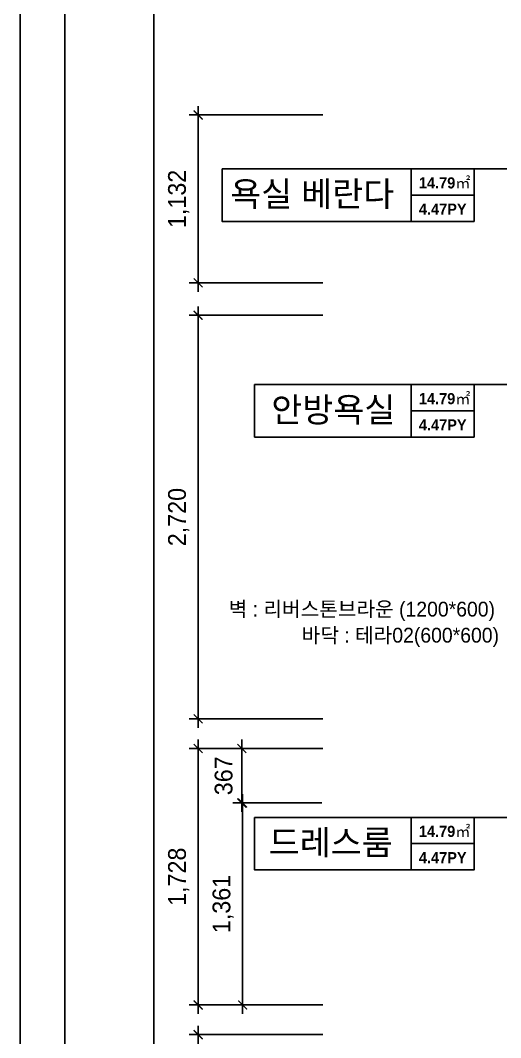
# Model space of a CAD drawing. Header units: millimetres. Extents: x 359270 to 411470, y 57550 to 89768.
# Drawn here: x 359870 to 363111, y 66570 to 73425 of the extents above; entities that cross this region are included whole.
import ezdxf
from ezdxf.enums import TextEntityAlignment as Align

# ---------------------------------------------------------------- set-up
doc = ezdxf.new("R2010")
doc.units = ezdxf.units.MM
doc.header["$LTSCALE"] = 100
doc.header["$PDMODE"] = 3
doc.layers.get('DEFPOINTS').update_dxf_attribs({"color": 248})
for name, color, linetype in [('0-ELC TEXT', 7, 'Continuous'), ('03-TEXT', 3, 'Continuous'), ('07-DIM WAL', 5, 'Continuous'), ('FORM(YOURNAME)-1', 1, 'Continuous'), ('FORM(YOURNAME)-11', 1, 'Continuous'), ('설비', 140, 'Continuous')]:
    doc.layers.add(name, color=color, linetype=linetype)
doc.styles.add('HY 울릉도 L', font='')
doc.styles.add('YOURNAME', font='HY울릉도M.TTF')
doc.styles.add('넥슨고딕', font='NEXONLv1GothicBold.ttf')
doc.styles.add('코레일둥고', font='Korail_Round_Gothic_Medium.ttf')
doc.styles.get('HY 울릉도 L').set_extended_font_data('HY울릉도L')
doc.dimstyles.new('60', dxfattribs={"dimscale": 60, "dimtxt": 2, "dimasz": 1, "dimexe": 1, "dimexo": 1, "dimgap": 1, "dimtad": 1, "dimdec": 0, "dimrnd": 0.05, "dimdsep": 46, "dimlunit": 6, "dimtxsty": 'HY 울릉도 L', "dimblk": 'ARCHTICK', "dimcen": 2.5, "dimdle": 1, "dimclrd": 133, "dimclre": 133, "dimclrt": 30, "dimadec": 0, "dimazin": 0, "dimtfac": 1, "dimtdec": 0, "dimtix": 1, "dimtmove": 2, "dimatfit": 3, "dimldrblk": 'ARCHTICK', "dimfxl": 1, "dimlwd": -1, "dimlwe": -1, "dimarcsym": 0})

# ---------------------------------------------------------------- blocks, each defined once
blk = doc.blocks.new('FORM-ELEVATION')
at = {"layer": 'DEFPOINTS', "color": 158}
for points in [[(-10309, -21692), (71691, -21692), (71691, 35708), (-10309, 35708)], [(-8309, 33708), (61071, 33708), (61071, -19692), (-8309, -19692)]]:
    blk.add_lwpolyline(points, close=True, dxfattribs=at)
at = {"layer": 'FORM(YOURNAME)-11', "color": 250}
blk.add_lwpolyline([(-11309, -22692), (72691, -22692), (72691, 36708), (-11309, 36708)], close=True, dxfattribs=at)
at = {"layer": 'FORM(YOURNAME)-11', "color": 3, "style": 'YOURNAME'}
for tag, height, p in [('1', 450, (71041, -1219)), ('2', 450, (71041, -1863)), ('3', 450, (71041, -3150)), ('4', 450, (71041, -5081)), ('5', 515, (71041, -7398)), ('6', 515, (71041, -9650)), ('7', 515, (71041, -11903)), ('8', 515, (71041, -14155)), ('9', 515, (71041, -16408)), ('10', 515, (66791, -18596)), ('11', 515, (71041, -18660)), ('12', 515, (66791, -20848)), ('13', 515, (71041, -20848))]:
    blk.add_attdef(tag, text='', height=height, dxfattribs=at).set_placement(p, align=Align.MIDDLE_RIGHT)
blk = doc.blocks.new('_ArchTick')
at = {"color": 0, "linetype": 'ByBlock', "const_width": 0.15}
blk.add_lwpolyline([(-0.5, -0.5), (0.5, 0.5)], dxfattribs=at)
blk = doc.blocks.new('*D149')
at = {"layer": '07-DIM WAL', "color": 133}
for p, q in [((361070, 62954), (361070, 66650)), ((361910, 66590), (361010, 66590)), ((361910, 63014), (361010, 63014))]:
    blk.add_line(p, q, dxfattribs=at)
at = {"layer": 'DEFPOINTS', "color": 0}
for p in [(361070, 66590), (361970, 66590), (361970, 63014)]:
    blk.add_point(p, dxfattribs=at)
at = {"layer": '07-DIM WAL', "color": 133, "xscale": 60, "yscale": 60, "zscale": 60}
for p, rotation in [((361070, 66590), 90), ((361070, 63014), 270)]:
    blk.add_blockref('_ArchTick', p, dxfattribs=dict(at, rotation=rotation))
at = {"layer": '07-DIM WAL', "color": 30, "insert": (360938, 64802), "char_height": 120, "attachment_point": 5, "rotation": 90, "style": 'HY 울릉도 L'}
blk.add_mtext('3,576', dxfattribs=at)
blk = doc.blocks.new('*D150')
at = {"layer": '07-DIM WAL', "color": 133}
for p, q in [((361070, 66730), (361070, 68578)), ((361910, 68518), (361010, 68518)), ((361910, 66790), (361010, 66790))]:
    blk.add_line(p, q, dxfattribs=at)
at = {"layer": 'DEFPOINTS', "color": 0}
for p in [(361070, 68518), (361970, 68518), (361970, 66790)]:
    blk.add_point(p, dxfattribs=at)
at = {"layer": '07-DIM WAL', "color": 133, "xscale": 60, "yscale": 60, "zscale": 60}
for p, rotation in [((361070, 68518), 90), ((361070, 66790), 270)]:
    blk.add_blockref('_ArchTick', p, dxfattribs=dict(at, rotation=rotation))
at = {"layer": '07-DIM WAL', "color": 30, "insert": (360938.1, 67654), "char_height": 120, "attachment_point": 5, "rotation": 90, "style": 'HY 울릉도 L'}
blk.add_mtext('1,728', dxfattribs=at)
blk = doc.blocks.new('*D151')
at = {"layer": '07-DIM WAL', "color": 133}
for p, q in [((361910, 71438), (361010, 71438)), ((361070, 68658), (361070, 71498)), ((361910, 68718), (361010, 68718))]:
    blk.add_line(p, q, dxfattribs=at)
at = {"layer": 'DEFPOINTS', "color": 0}
for p in [(361070, 71438), (361970, 71438), (361970, 68718)]:
    blk.add_point(p, dxfattribs=at)
at = {"layer": '07-DIM WAL', "color": 133, "xscale": 60, "yscale": 60, "zscale": 60}
for p, rotation in [((361070, 71438), 90), ((361070, 68718), 270)]:
    blk.add_blockref('_ArchTick', p, dxfattribs=dict(at, rotation=rotation))
at = {"layer": '07-DIM WAL', "color": 30, "insert": (360938.1, 70078), "char_height": 120, "attachment_point": 5, "rotation": 90, "style": 'HY 울릉도 L'}
blk.add_mtext('2,720', dxfattribs=at)
blk = doc.blocks.new('*D152')
at = {"layer": '07-DIM WAL', "color": 133}
for p, q in [((361070, 71596), (361070, 72848)), ((361910, 72788), (361010, 72788)), ((361910, 71656), (361010, 71656))]:
    blk.add_line(p, q, dxfattribs=at)
at = {"layer": 'DEFPOINTS', "color": 0}
for p in [(361070, 72788), (361970, 72788), (361970, 71656)]:
    blk.add_point(p, dxfattribs=at)
at = {"layer": '07-DIM WAL', "color": 133, "xscale": 60, "yscale": 60, "zscale": 60}
for p, rotation in [((361070, 72788), 90), ((361070, 71656), 270)]:
    blk.add_blockref('_ArchTick', p, dxfattribs=dict(at, rotation=rotation))
at = {"layer": '07-DIM WAL', "color": 30, "insert": (360938, 72222), "char_height": 120, "attachment_point": 5, "rotation": 90, "style": 'HY 울릉도 L'}
blk.add_mtext('1,132', dxfattribs=at)
blk = doc.blocks.new('*D153')
at = {"layer": '07-DIM WAL', "color": 133}
for p, q in [((361364.7, 68518), (361364.7, 68578)), ((361910, 68518), (361304.7, 68518)), ((361364.7, 68518), (361364.7, 68151)), ((361904.7, 68151), (361304.7, 68151)), ((361364.7, 68151), (361364.7, 68091))]:
    blk.add_line(p, q, dxfattribs=at)
at = {"layer": 'DEFPOINTS', "color": 0}
for p in [(361970, 68518), (361364.7, 68151), (361964.7, 68151)]:
    blk.add_point(p, dxfattribs=at)
at = {"layer": '07-DIM WAL', "color": 133, "xscale": 60, "yscale": 60, "zscale": 60}
for p, rotation in [((361364.7, 68518), 270), ((361364.7, 68151), 90)]:
    blk.add_blockref('_ArchTick', p, dxfattribs=dict(at, rotation=rotation))
at = {"layer": '07-DIM WAL', "color": 30, "insert": (361242, 68334.5), "char_height": 120, "attachment_point": 5, "rotation": 90, "style": 'HY 울릉도 L'}
blk.add_mtext('367', dxfattribs=at)
blk = doc.blocks.new('*D154')
at = {"layer": '07-DIM WAL', "color": 133}
for p, q in [((361904.7, 68151), (361310, 68151)), ((361370, 68211), (361370, 66730)), ((361910, 66790), (361310, 66790))]:
    blk.add_line(p, q, dxfattribs=at)
at = {"layer": 'DEFPOINTS', "color": 0}
for p in [(361964.7, 68151), (361370, 66790), (361970, 66790)]:
    blk.add_point(p, dxfattribs=at)
at = {"layer": '07-DIM WAL', "color": 133, "xscale": 60, "yscale": 60, "zscale": 60}
for p, rotation in [((361370, 68151), 90), ((361370, 66790), 270)]:
    blk.add_blockref('_ArchTick', p, dxfattribs=dict(at, rotation=rotation))
at = {"layer": '07-DIM WAL', "color": 30, "insert": (361238, 67470.5), "char_height": 120, "attachment_point": 5, "rotation": 90, "style": 'HY 울릉도 L'}
blk.add_mtext('1,361', dxfattribs=at)

msp = doc.modelspace()

# ---------------------------------------------------------------- linework, layer by layer
at = {"layer": '0-ELC TEXT'}
for p, q in [((362507.2, 72070.7), (362507.2, 72424.4)), ((362931.9, 72424.4), (363565.6, 72424.4)), ((362507.2, 72247.6), (362931.9, 72247.6)), ((362507.2, 70616.6), (362507.2, 70970.3)), ((362931.9, 70970.3), (363565.6, 70970.3)), ((362507.2, 70793.5), (362931.9, 70793.5)), ((362507.2, 67700.3), (362507.2, 68054)), ((362931.9, 68054), (363565.6, 68054)), ((362507.2, 67877.2), (362931.9, 67877.2))]:
    msp.add_line(p, q, dxfattribs=at)
for points in [[(361231.2, 72424.4), (362931.9, 72424.4), (362931.9, 72070.7), (361231.2, 72070.7)], [(361450, 70970.3), (362931.9, 70970.3), (362931.9, 70616.6), (361450, 70616.6)], [(361450, 68054), (362931.9, 68054), (362931.9, 67700.3), (361450, 67700.3)]]:
    msp.add_lwpolyline(points, close=True, dxfattribs=at)

# ---------------------------------------------------------------- block references
at = {"layer": 'FORM(YOURNAME)-1', "xscale": 0.3, "yscale": 0.3, "zscale": 0.3}
msp.add_blockref('FORM-ELEVATION', (363262.6, 64957.5), dxfattribs=at)

# ---------------------------------------------------------------- texts
at = {"layer": '03-TEXT'}
for s, height, style, p in [('욕실 베란다', 166.67, '코레일둥고', (361839.2, 72172.2)), ('14.79㎡', 75, '넥슨고딕', (362732.9, 72292.6)), ('4.47PY', 75, '넥슨고딕', (362720, 72115.8)), ('안방욕실', 166.67, '코레일둥고', (361981.8, 70718.1)), ('14.79㎡', 75, '넥슨고딕', (362732.9, 70838.5)), ('4.47PY', 75, '넥슨고딕', (362720, 70661.7)), ('14.79㎡', 75, '넥슨고딕', (362732.9, 67922.3)), ('드레스룸', 166.67, '코레일둥고', (361964.7, 67801.8)), ('4.47PY', 75, '넥슨고딕', (362720, 67745.4))]:
    msp.add_text(s, height=height, dxfattribs=dict(at, style=style)).set_placement(p, align=Align.CENTER)
at = {"layer": '설비', "color": 140, "style": '코레일둥고'}
for s, p in [('벽 : 리버스톤브라운 (1200*600)', (361276, 69407.4)), ('바닥 : 테라02(600*600)', (361768.7, 69231.8))]:
    msp.add_text(s, height=100, dxfattribs=at).set_placement(p)

# ---------------------------------------------------------------- dimensions: what is measured, and where the dimension line sits
at = {"layer": '07-DIM WAL'}
for base, p1, p2, picture, middle in [((361070, 72788), (361970, 71656), (361970, 72788), '*D152', (360938, 72222)), ((361070, 71438), (361970, 68718), (361970, 71438), '*D151', (360938.1, 70078)), ((361070, 68518), (361970, 66790), (361970, 68518), '*D150', (360938.1, 67654)), ((361364.7, 68151), (361970, 68518), (361964.7, 68151), '*D153', (361242, 68334.5)), ((361370, 66790), (361964.7, 68151), (361970, 66790), '*D154', (361238, 67470.5)), ((361070, 66590), (361970, 63014), (361970, 66590), '*D149', (360938, 64802))]:
    dim = msp.add_linear_dim(base=base, p1=p1, p2=p2, angle=90, dimstyle='60', dxfattribs=at)
    dim.commit()
    dim.dimension.update_dxf_attribs({"geometry": picture, "text_midpoint": middle})

doc.saveas('drawing.dxf')
